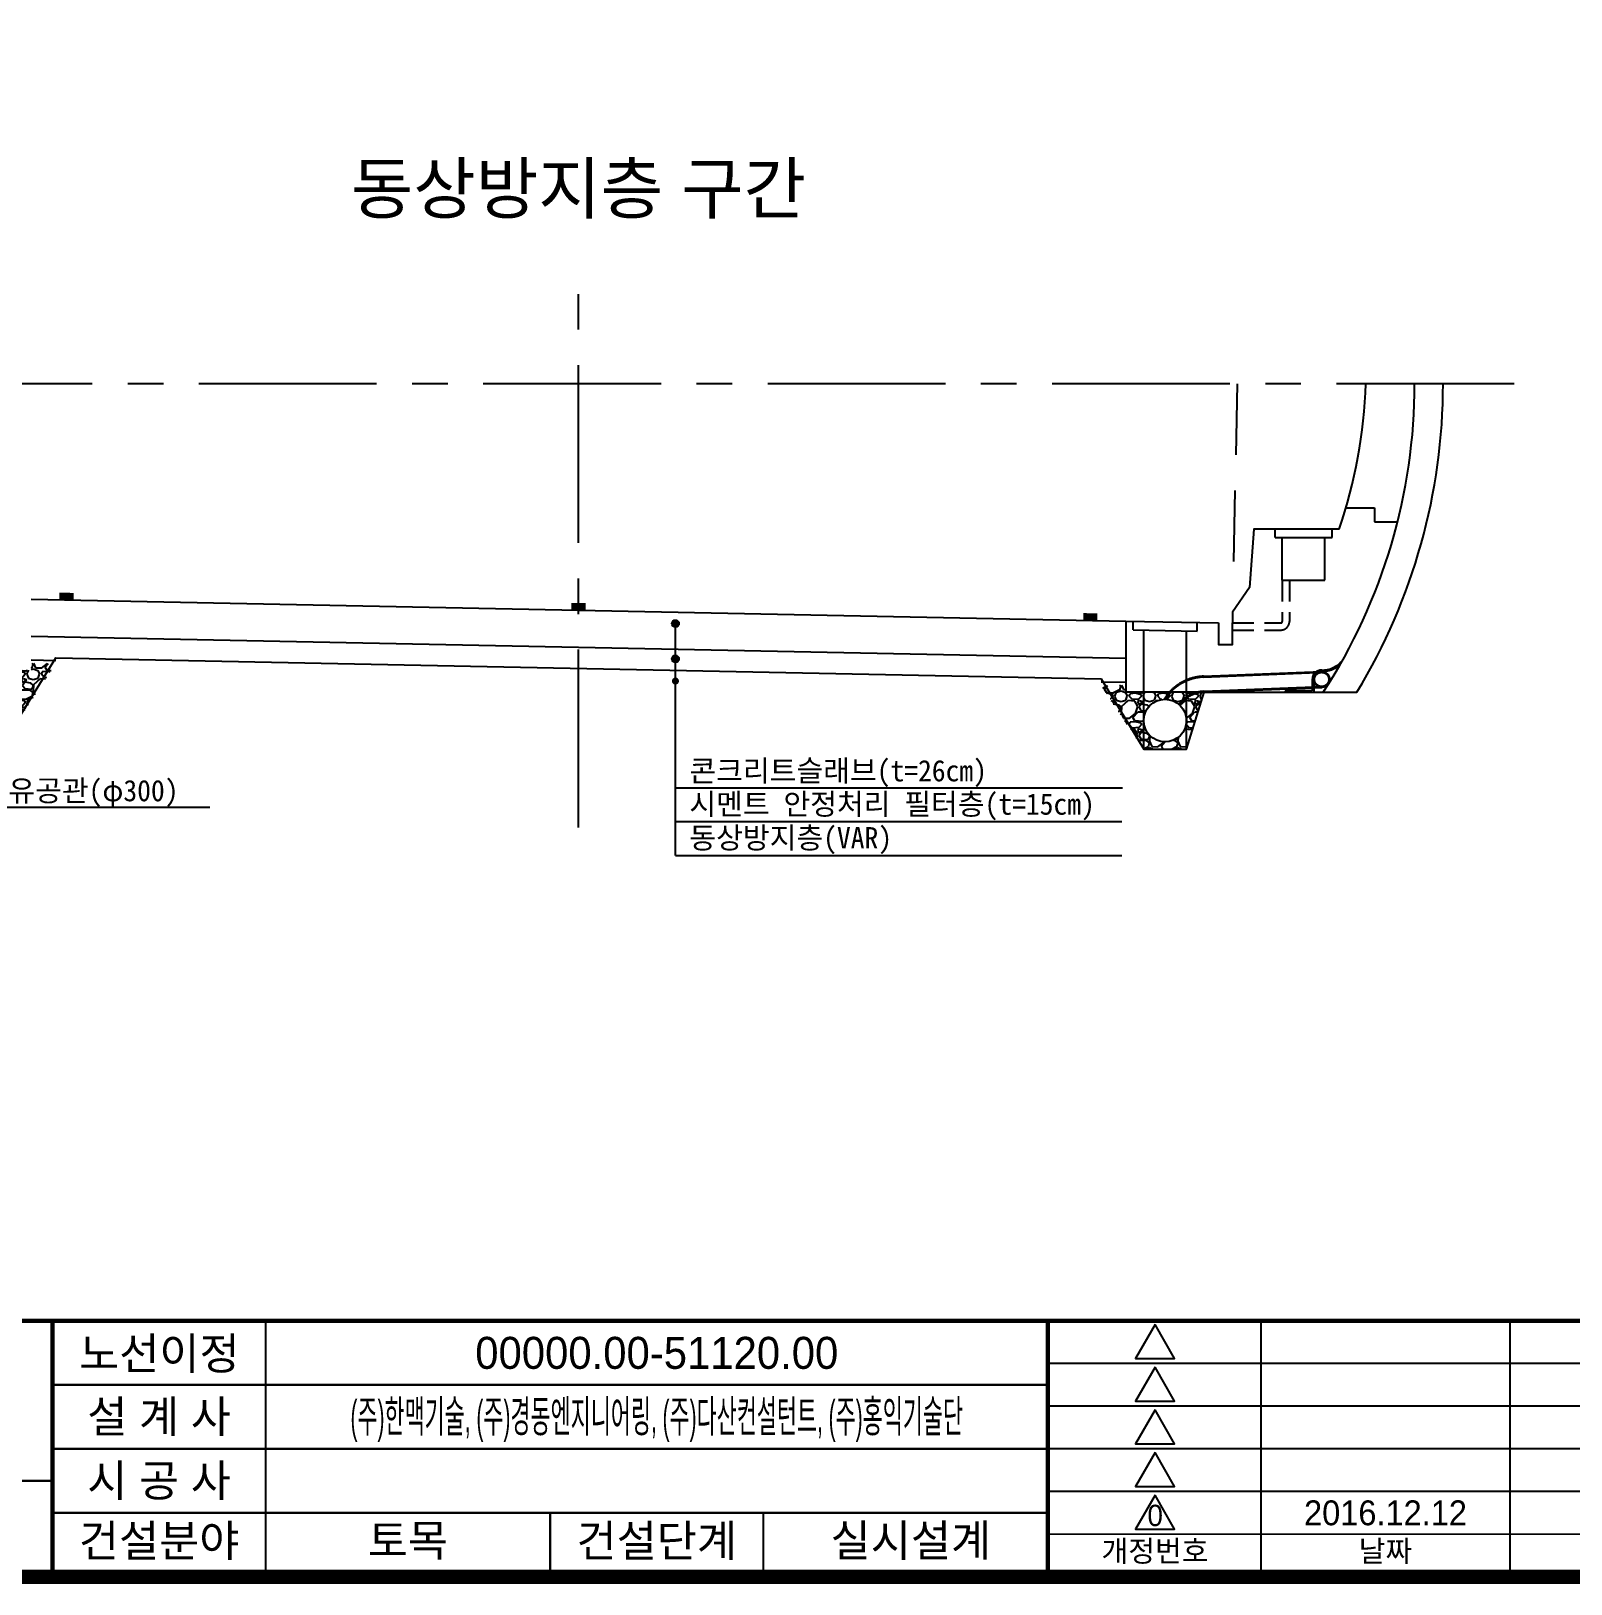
# Model space of a CAD drawing. Header units: millimetres. Extents: x -69382 to 174843, y -46375 to 101648.
# Drawn here: x 46992 to 57822, y -19600 to -8681 of the extents above; entities that cross this region are included whole.
import ezdxf
from ezdxf.enums import TextEntityAlignment as Align

# ---------------------------------------------------------------- set-up
doc = ezdxf.new("R2010")
doc.units = ezdxf.units.MM
doc.header["$LTSCALE"] = 1000
doc.linetypes.add('A-CENTR01', pattern=[2, 1.25, -0.25, 0.25, -0.25])
doc.linetypes.add('A-DASHD01', pattern=[0.75, 0.5, -0.25])
for name, color, linetype in [('CS-CNTL', 1, 'A-CENTR01'), ('CS-CONC-MAJR', 4, 'Continuous'), ('CS-DIML', 1, 'Continuous'), ('CS-EXCV', 3, 'A-DIGLN01'), ('CS-HIDL', 2, 'A-DASHD01'), ('CS-LEAL', 1, 'Continuous'), ('CS-LEAT', 3, 'Continuous'), ('CS-PATT', 1, 'Continuous'), ('CS-SYMB', 3, 'Continuous'), ('CST-01-02-02-G05-CS-EXCV', 3, 'CFZ008'), ('CX-BORD', 3, 'Continuous'), ('CX-BORD-LIN1', 4, 'Continuous'), ('CX-BORD-LIN2', 3, 'Continuous'), ('CX-BORD-TEX2', 7, 'Continuous'), ('CX-BORD-TEX3', 6, 'Continuous'), ('CZ-HIDL', 2, 'A-DASHD01'), ('CZ-TEX1', 6, 'Continuous')]:
    doc.layers.add(name, color=color, linetype=linetype)
doc.styles.add('TB_TEXT', font='Dotum.ttf')
doc.styles.add('TB_WBTXT', font='Dotum.ttf')
doc.styles.add('TB_WMTXT', font='Dotum.ttf')
doc.styles.add('WGTXT', font='DotumChe.ttf')
doc.linetypes.add('A-DIGLN01', pattern='A,0.9,-0.2,[19,kscals.shx,S=0.1,R=180,X=0,Y=0],0.9', length=2)
doc.linetypes.add('CFZ008', pattern='A,0.9,-0.2,[106,KHCLINE.shx,S=0.00606,R=180,X=0,Y=0],0.9', length=2)

# ---------------------------------------------------------------- blocks, each defined once
blk = doc.blocks.new('CXBLKA1-KECH-한국도로공사')
at = {"layer": 'CX-BORD-LIN1', "const_width": 2}
blk.add_lwpolyline([(821, 19.99999999999773), (25, 20), (25, 573.9999999999995), (820.9999999999998, 573.9999999999995)], close=True, dxfattribs=at)
at = {"layer": 'CX-BORD-LIN1'}
for points, const_width in [([(821, 56.00000000000114), (25, 55.99999999999886)], 0.6), ([(155, 19.99999999999977), (155, 55.9999999999992)], 0.6), ([(155, 19.99999999999977), (155, 55.9999999999992)], 0.6), ([(185, 19.99999999999955), (185, 55.99999999999932)], 0.3), ([(185, 19.99999999999955), (185, 55.99999999999932)], 0.3), ([(295, 20.00000000000034), (295, 55.99999999999966)], 0.6), ([(325, 20.00000000000034), (325, 55.99999999999977)], 0.3), ([(360, 20.00000000000034), (360, 55.99999999999977)], 0.3), ([(583, 26.00000000000023), (295, 25.99999999999932)], 0.2)]:
    blk.add_lwpolyline(points, dxfattribs=dict(at, const_width=const_width))
for points in [[(310.0839848587443, 55.46565633293687), (307.3404163795553, 50.71365633293681), (312.8275533379333, 50.71365633293681)], [(310.0839848587443, 49.46565633293665), (307.3404163795553, 44.71365633293658), (312.8275533379333, 44.71365633293658)], [(310.0839848587443, 43.46565633293665), (307.3404163795553, 38.71365633293658), (312.8275533379333, 38.71365633293658)], [(310.0839848587443, 37.46565633293665), (307.3404163795553, 32.71365633293658), (312.8275533379333, 32.71365633293658)], [(310.0839848587443, 31.46565633293665), (307.3404163795553, 26.71365633293658), (312.8275533379333, 26.71365633293658)]]:
    blk.add_lwpolyline(points, close=True, dxfattribs=at)
at = {"layer": 'CX-BORD-LIN2'}
blk.add_line((583, 50.00000000000034), (295, 49.99999999999943), dxfattribs=at)
at = {"layer": 'CX-BORD-LIN2', "const_width": 0.3}
for points in [[(295, 46.99999999999943), (155, 46.9999999999992)], [(295, 46.99999999999943), (155, 46.9999999999992)], [(295, 37.99999999999943), (155, 37.9999999999992)], [(295, 37.99999999999943), (155, 37.9999999999992)], [(155, 33.49999999999943), (25, 33.4999999999992)], [(295, 28.99999999999943), (155, 28.9999999999992)], [(295, 28.99999999999943), (155, 28.9999999999992)], [(225, 19.99999999999909), (225, 28.99999999999932)], [(225, 19.99999999999909), (225, 28.99999999999932)], [(255, 19.9999999999992), (255, 28.99999999999943)], [(255, 19.9999999999992), (255, 28.99999999999943)]]:
    blk.add_lwpolyline(points, dxfattribs=at)
at = {"layer": 'CX-BORD-LIN2'}
for points in [[(583, 44.00000000000023), (295, 43.99999999999932)], [(583, 38.00000000000136), (295, 38.00000000000045)], [(583, 32.00000000000136), (295, 32.00000000000045)]]:
    blk.add_lwpolyline(points, dxfattribs=at)
at = {"layer": 'CX-BORD-LIN1', "style": 'TB_TEXT'}
for tag, height, p in [('TR_RDAT5', 3.5, (342.5, 53.00000000000011)), ('TR_DGN5', 3.5, (476.1184542177598, 53.00000000000011)), ('TR_CHK5', 3.5, (516.1184542177598, 53.00000000000011)), ('TR_APP5', 3.5, (556.1184542177598, 53.00000000000034)), ('TR_RNUM5', 3, (310.105116618196, 52.63656332936296)), ('TR_RNUM4', 3, (310.105116618196, 46.63656332936284)), ('TR_RDAT4', 3.5, (342.5, 46.99999999999989)), ('TR_DGN4', 3.5, (476.1184542177598, 46.99999999999989)), ('TR_CHK4', 3.5, (516.1184542177598, 46.99999999999989)), ('TR_APP4', 3.5, (556.1184542177598, 47.00000000000011)), ('TR_RNUM3', 3, (310.105116618196, 40.63656332936398)), ('TR_RDAT3', 3.5, (342.5, 41.00000000000102)), ('TR_DGN3', 3.5, (476.1184542177598, 41.00000000000102)), ('TR_CHK3', 3.5, (516.1184542177598, 41.00000000000102)), ('TR_APP3', 3.5, (556.1184542177598, 41.00000000000125)), ('TR_RNUM2', 3, (310.105116618196, 34.63656332936398)), ('TR_RDAT2', 3.5, (342.5, 35.00000000000102)), ('TR_DGN2', 3.5, (476.1184542177598, 35.00000000000102)), ('TR_CHK2', 3.5, (516.1184542177598, 35.00000000000102)), ('TR_APP2', 3.5, (556.1184542177598, 35.00000000000125)), ('TR_RDAT1', 3.5, (342.5, 29)), ('TR_DGN1', 3.5, (476.1184542177598, 28.99999999999989)), ('TR_CHK1', 3.5, (516.1184542177598, 28.99999999999989)), ('TR_APP1', 3.5, (556.1184542177598, 29.00000000000011)), ('TR_RNUM1', 3, (310.105116618196, 28.63656332936284))]:
    blk.add_attdef(tag, text='', height=height, dxfattribs=at).set_placement(p, align=Align.MIDDLE_CENTER)
for tag, p in [('TR_RCON5', (367.3033138082337, 53.00000000000011)), ('TR_RCON4', (367.3033138082337, 47)), ('TR_RCON3', (367.3033138082337, 41.00000000000102)), ('TR_RCON2', (367.3033138082337, 35.00000000000102)), ('TR_RCON1', (367.3033138082337, 29))]:
    blk.add_attdef(tag, text='', height=3.5, dxfattribs=at).set_placement(p, align=Align.MIDDLE_LEFT)
at = {"layer": 'CX-BORD-LIN2', "style": 'TB_TEXT'}
blk.add_attdef('TD_VERSION', text='', height=3, rotation=90, dxfattribs=at).set_placement((825.499999405456, 68.0148992121226), align=Align.MIDDLE_CENTER)
at = {"layer": 'CX-BORD-TEX2', "style": 'TB_WMTXT'}
for tag, height, p in [('TB_CNAME', 5, (40.34476638720093, 551.8324131479244)), ('TB_CSCOP', 4, (41.63456755316179, 543.8324131479244))]:
    blk.add_attdef(tag, text='', height=height, dxfattribs=at).set_placement(p, align=Align.BOTTOM_LEFT)
at = {"layer": 'CX-BORD-TEX2', "style": 'TB_WBTXT'}
for tag, height, p in [('TB_MTITIL', 10, (423, 553.3264135606182)), ('TB_STITL', 7, (423, 538.3264135606182))]:
    blk.add_attdef(tag, text='', height=height, dxfattribs=at).set_placement(p, align=Align.MIDDLE_CENTER)
at = {"layer": 'CX-BORD-TEX3', "style": 'TB_TEXT'}
for s, height, p in [('노선이정', 4.500000000000001, (170.0338518561471, 51.45595740059139)), ('설 계 사', 4.500000000000001, (170, 42.58754437093035)), ('시 공 사', 4.500000000000001, (170, 33.59273296473089)), ('건설분야', 4.500000000000001, (170, 25.12502028617973)), ('건설단계', 4.500000000000001, (240, 25.12502028617916)), ('개정번호', 3, (310.0816368854721, 23.66200000000026)), ('날짜', 3, (342.5, 23.66200000000026))]:
    blk.add_text(s, height=height, dxfattribs=at).set_placement(p, align=Align.MIDDLE)
for tag, height, p in [('TD_LNDST', 4.500000000000001, (240, 51.49999999999943)), ('TD_DSECT', 4.500000000000001, (630.5, 51.50000000000057)), ('TD_DDIST', 4.500000000000001, (679.5, 51.50000000000068)), ('TD_DNAME_TOP', 4.500000000000001, (780, 47.95701132476688)), ('TD_DCOMP', 4.500000000000001, (240, 42.58754437093035)), ('TD_CSECT', 4.500000000000001, (630.5, 42.50000000000057)), ('TD_CDIST', 4.500000000000001, (679.5, 42.50000000000068)), ('TD_DNAME_MAIN', 4.500000000000001, (780, 41.47309584254913)), ('TD_CCOMP', 4.500000000000001, (240, 33.59273296473089)), ('TD_HSCAL', 4.500000000000001, (637.5, 33.50000000000048)), ('TD_VSCAL', 4.500000000000001, (686.5, 33.50000000000057)), ('TD_CNAME', 5, (90, 27.5956403167869)), ('TD_FIELD', 4.500000000000001, (205, 25.12502028617973)), ('TD_CSTEP', 4.500000000000001, (275.7440000000001, 25.12502028617916)), ('TD_DWGCODE', 4.500000000000001, (662, 24.79080374170121)), ('TD_DWGNO', 4.500000000000001, (780, 25.00167338230654))]:
    blk.add_attdef(tag, text='', height=height, dxfattribs=at).set_placement(p, align=Align.MIDDLE_CENTER)
at = {"layer": 'CX-BORD-TEX3', "style": 'TB_TEXT', "width": 0.9}
blk.add_attdef('TD_DNAME_BOT', text='', height=3, dxfattribs=at).set_placement((780, 35.24894304459826), align=Align.MIDDLE_CENTER)

msp = doc.modelspace()

# ---------------------------------------------------------------- hatches: boundary and pattern name
at = {"layer": 'CS-DIML'}
h = msp.add_hatch(color=256, dxfattribs=at)
edge = h.paths.add_edge_path()
edge.add_arc((51524.13815502598, -12847.02004839724), 25, 0, 360)
h = msp.add_hatch(color=256, dxfattribs=at)
edge = h.paths.add_edge_path()
edge.add_arc((51524.13815502598, -13095.78963940786), 25, 0, 360)
h = msp.add_hatch(color=256, dxfattribs=at)
edge = h.paths.add_edge_path()
edge.add_arc((51524.13815502598, -13251.4935073385), 25, 0, 360)
at = {"layer": 'CS-PATT'}
h = msp.add_hatch(dxfattribs=at)
h.set_pattern_fill('GRAVEL', color=256, scale=200, style=0)
h.set_pattern_definition([(228.0128, (33950.51635151208, 43995.18917422181), (-1599.999646431632, -1800.000268321449), [26.9072, -2663.8176]), (184.9697, (33932.51635151208, 43975.18917422181), (2400.000210303527, 199.9982614014104), [46.1736, -4571.184999999999]), (132.5104, (33886.51635151208, 43971.18917422181), (1999.998143669362, -2200.00173477424), [32.5576, -3223.2064]), (267.2737, (33808.51635151208, 43921.18917422181), (199.9992035454381, 4000.000058994694), [42.0476, -4162.711600000001]), (292.8337, (33806.51635151208, 43879.18917422181), (-1000.001981087428, 2399.999282355555), [41.231, -4081.874600000001]), (357.2737, (33822.51635151208, 43841.18917422181), (-4000.000058994694, 199.9992035454383), [42.0476, -4162.711600000001]), (37.6942, (33864.51635151208, 43839.18917422181), (-2600.001469123595, -1999.998081032106), [55.6058, -5504.9698]), (72.2553, (33908.51635151208, 43873.18917422181), (1400.002152541082, 4399.999246247838), [52.4976, -5197.2642]), (121.4296, (33924.51635151208, 43923.18917422181), (-1600.001646835273, 2599.999007298513), [42.19, -4176.8146]), (175.2364, (33902.51635151208, 43959.18917422181), (2200.000189263917, -199.9983065322521), [48.16639999999955, -2360.152599999971]), (222.3974, (33854.51635151208, 43963.18917422181), (-2400.001470214647, -2199.998416402824), [62.2896, -6166.675]), (138.8141, (34006.51635151208, 43919.18917422181), (-1400.000589361143, 1199.999462668551), [21.2602, -2104.7688]), (171.4692, (33990.51635151208, 43933.18917422181), (2599.999656963026, -400.0015820079581), [40.44739999999955, -4004.302199999971]), (225, (33950.51635151208, 43939.18917422181), (-2.220446049250313e-14, -200.0000618897905), [28.2842, -254.5584]), (203.1986, (33936.51635151208, 43963.18917422181), (999.999946133415, 400.0002650529707), [15.2316, -1507.923]), (291.8014, (33922.51635151208, 43957.18917422181), (-199.9999821001298, 600.000054602154), [21.5406, -1055.4924]), (30.9638, (33930.51635151208, 43937.18917422181), (599.9996044575996, 400.0004967081465), [34.98579999999954, -1131.204599999985]), (161.5651, (33960.51635151208, 43955.18917422181), (400.0000869185924, -199.9996806445415), [25.2982, -607.1574]), (16.38950000000001, (33806.51635151208, 43957.18917422181), (2000.000439682392, 599.9985419635941), [35.44, -3508.569]), (70.3462, (33840.51635151208, 43967.18917422181), (-799.9990494743491, -2200.000427121245), [29.7322, -2943.4816]), (293.1986, (33960.51635151208, 43995.18917422181), (-400.0002650529707, 999.999946133415), [30.463, -1492.6916]), (343.6105, (33972.51635151208, 43967.18917422181), (-2000.000439682392, 599.9985419635947), [35.43999999999954, -3508.568999999971]), (339.444, (33806.51635151208, 43833.18917422181), (-1000.000368908485, 399.9991992843169), [34.176, -1674.6248]), (294.7751, (33838.51635151208, 43821.18917422181), (-999.998437849034, 2200.000684367823), [28.63559999999977, -2834.928599999971]), (66.80140000000002, (33962.51635151208, 43795.18917422181), (400.000265052971, 999.999946133415), [30.463, -1492.6916]), (17.35400000000001, (33974.51635151208, 43823.18917422181), (-2600.000403819367, -799.9989004518237), [33.5262, -3319.084799999999]), (69.444, (33864.51635151208, 43795.18917422181), (-399.9991992843173, -1000.000368908484), [17.088, -1691.7128]), (101.3098999999999, (33950.51635151208, 43795.18917422181), (-199.9995264323211, 800.0001504461904), [10.19799999999989, -1009.605799999993]), (165.9638, (33948.51635151208, 43805.18917422181), (600.000109197948, -199.9996114722491), [41.231, -783.39]), (186.009, (33908.51635151208, 43815.18917422181), (1999.999950181208, 199.9998634963683), [38.21, -3782.7846]), (303.6901, (33930.51635151208, 43919.18917422181), (-200.0002669014382, 399.9999115542321), [28.8444, -692.2658]), (353.1572, (33946.51635151208, 43895.18917422181), (3399.99987309571, -400.0015995849522), [50.3588, -4985.5126]), (60.94540000000001, (33996.51635151208, 43889.18917422181), (-800.0000054398558, -1400.000076913937), [20.59119999999996, -2038.534799999998]), (90, (34006.51635151208, 43907.18917422181), (-200, 200), [12, -188]), (120.2564, (33904.51635151208, 43821.18917422181), (799.9989773605388, -1400.000491170947), [27.7848, -2750.704]), (48.01279999999999, (33890.51635151208, 43845.18917422181), (1599.999646431632, 1800.00026832145), [53.81439999999999, -2636.9104]), (0, (33926.51635151208, 43885.18917422181), (200, 200), [52, -148]), (325.3048, (33978.51635151208, 43885.18917422181), (-1999.998851797505, 1400.001721918891), [31.6228, -3130.6548]), (254.0546, (34004.51635151208, 43867.18917422181), (-199.9999778592762, -800.0000253304302), [29.1204, -1426.9016]), (207.646, (33996.51635151208, 43839.18917422181), (-3799.999161435918, -2000.001542633836), [47.413, -4693.8948]), (175.4261, (33954.51635151208, 43817.18917422181), (-2600.000111662427, 199.9989602322168), [50.15979999999954, -4965.814799999942])])
h.paths.add_polyline_path([(47167.26093460192, -13128.96545693524), (46992.26093460192, -13125.46545693524), (46992.26093460192, -13175.46545693524), (46442.26151696176, -13175.46732049646), (46567.26093460192, -13575.46545693524), (46867.26093460192, -13575.46545693524)])
h.paths.add_polyline_path([(46867.26093460192, -13375.46545693524, -1), (46567.26093460192, -13375.46545693524, -1)], flags=16)
h = msp.add_hatch(dxfattribs=at)
h.set_pattern_fill('GRAVEL', color=256, scale=200, style=0)
h.set_pattern_definition([(228.0128, (40400.89842166626, 43841.18917422169), (-1599.999646431632, -1800.000268321449), [26.9072, -2663.8176]), (184.9697, (40382.89842166626, 43821.18917422169), (2400.000210303527, 199.9982614014104), [46.1736, -4571.184999999999]), (132.5104, (40336.89842166626, 43817.18917422169), (1999.998143669362, -2200.00173477424), [32.5576, -3223.2064]), (267.2737, (40258.89842166626, 43767.18917422169), (199.9992035454381, 4000.000058994694), [42.0476, -4162.711600000001]), (292.8337, (40256.89842166626, 43725.18917422169), (-1000.001981087428, 2399.999282355555), [41.231, -4081.874600000001]), (357.2737, (40272.89842166626, 43687.18917422169), (-4000.000058994694, 199.9992035454383), [42.0476, -4162.711600000001]), (37.6942, (40314.89842166626, 43685.18917422169), (-2600.001469123595, -1999.998081032106), [55.6058, -5504.9698]), (72.2553, (40358.89842166626, 43719.18917422169), (1400.002152541082, 4399.999246247838), [52.4976, -5197.2642]), (121.4296, (40374.89842166626, 43769.18917422169), (-1600.001646835273, 2599.999007298513), [42.19, -4176.8146]), (175.2364, (40352.89842166626, 43805.18917422169), (2200.000189263917, -199.9983065322521), [48.16639999999955, -2360.152599999971]), (222.3974, (40304.89842166626, 43809.18917422169), (-2400.001470214647, -2199.998416402824), [62.2896, -6166.675]), (138.8141, (40456.89842166626, 43765.18917422169), (-1400.000589361143, 1199.999462668551), [21.2602, -2104.7688]), (171.4692, (40440.89842166626, 43779.18917422169), (2599.999656963026, -400.0015820079581), [40.44739999999955, -4004.302199999971]), (225, (40400.89842166626, 43785.18917422169), (-2.220446049250313e-14, -200.0000618897905), [28.2842, -254.5584]), (203.1986, (40386.89842166626, 43809.18917422169), (999.999946133415, 400.0002650529707), [15.2316, -1507.923]), (291.8014, (40372.89842166626, 43803.18917422169), (-199.9999821001298, 600.000054602154), [21.5406, -1055.4924]), (30.9638, (40380.89842166626, 43783.18917422169), (599.9996044575996, 400.0004967081465), [34.98579999999954, -1131.204599999985]), (161.5651, (40410.89842166626, 43801.18917422169), (400.0000869185924, -199.9996806445415), [25.2982, -607.1574]), (16.38950000000001, (40256.89842166626, 43803.18917422169), (2000.000439682392, 599.9985419635941), [35.44, -3508.569]), (70.3462, (40290.89842166626, 43813.18917422169), (-799.9990494743491, -2200.000427121245), [29.7322, -2943.4816]), (293.1986, (40410.89842166626, 43841.18917422169), (-400.0002650529707, 999.999946133415), [30.463, -1492.6916]), (343.6105, (40422.89842166626, 43813.18917422169), (-2000.000439682392, 599.9985419635947), [35.43999999999954, -3508.568999999971]), (339.444, (40256.89842166626, 43679.18917422169), (-1000.000368908485, 399.9991992843169), [34.176, -1674.6248]), (294.7751, (40288.89842166626, 43667.18917422169), (-999.998437849034, 2200.000684367823), [28.63559999999977, -2834.928599999971]), (66.80140000000002, (40412.89842166626, 43641.18917422169), (400.000265052971, 999.999946133415), [30.463, -1492.6916]), (17.35400000000001, (40424.89842166626, 43669.18917422169), (-2600.000403819367, -799.9989004518237), [33.5262, -3319.084799999999]), (69.444, (40314.89842166626, 43641.18917422169), (-399.9991992843173, -1000.000368908484), [17.088, -1691.7128]), (101.3098999999999, (40400.89842166626, 43641.18917422169), (-199.9995264323211, 800.0001504461904), [10.19799999999989, -1009.605799999993]), (165.9638, (40398.89842166626, 43651.18917422169), (600.000109197948, -199.9996114722491), [41.231, -783.39]), (186.009, (40358.89842166626, 43661.18917422169), (1999.999950181208, 199.9998634963683), [38.21, -3782.7846]), (303.6901, (40380.89842166626, 43765.18917422169), (-200.0002669014382, 399.9999115542321), [28.8444, -692.2658]), (353.1572, (40396.89842166626, 43741.18917422169), (3399.99987309571, -400.0015995849522), [50.3588, -4985.5126]), (60.94540000000001, (40446.89842166626, 43735.18917422169), (-800.0000054398558, -1400.000076913937), [20.59119999999996, -2038.534799999998]), (90, (40456.89842166626, 43753.18917422169), (-200, 200), [12, -188]), (120.2564, (40354.89842166626, 43667.18917422169), (799.9989773605388, -1400.000491170947), [27.7848, -2750.704]), (48.01279999999999, (40340.89842166626, 43691.18917422169), (1599.999646431632, 1800.00026832145), [53.81439999999999, -2636.9104]), (0, (40376.89842166626, 43731.18917422169), (200, 200), [52, -148]), (325.3048, (40428.89842166626, 43731.18917422169), (-1999.998851797505, 1400.001721918891), [31.6228, -3130.6548]), (254.0546, (40454.89842166626, 43713.18917422169), (-199.9999778592762, -800.0000253304302), [29.1204, -1426.9016]), (207.646, (40446.89842166626, 43685.18917422169), (-3799.999161435918, -2000.001542633836), [47.413, -4693.8948]), (175.4261, (40404.89842166626, 43663.18917422169), (-2600.000111662427, 199.9989602322168), [50.15979999999954, -4965.814799999942])])
h.paths.add_polyline_path([(54517.26093460192, -13282.96545693538), (54692.26093460192, -13279.46545693538), (54692.26093460192, -13329.46545693538), (55242.26035224207, -13329.4673204966), (55117.26093460192, -13729.46545693538), (54817.26093460192, -13729.46545693538)])
h.paths.add_polyline_path([(54817.26093460192, -13529.46545693538, 1), (55117.26093460192, -13529.46545693538, 1)], flags=16)

# ---------------------------------------------------------------- linework, layer by layer
at = {"layer": 'CS-CNTL'}
msp.add_line((50842.26093451701, -14280.41486740414), (50842.26093451701, -10508.6654475668), dxfattribs=at)
msp.add_lwpolyline([(57422.85183737584, -11160.55203382308), (44329.55332432914, -11160.55203382308)], dxfattribs=at)
at = {"layer": 'CS-CONC-MAJR'}
for p, q in [((56239.89463660386, -12032.46545680871), (56439.89463660386, -12032.46545680871)), ((56439.89463660386, -12032.46545680871), (56439.89463660386, -12132.46545680872)), ((55742.26093460192, -12242.46545680613), (55742.26093460192, -12182.46545680613)), ((56142.26093460192, -12242.46545680613), (56142.26093460192, -12182.46545680613)), ((56439.89463660386, -12132.46545680872), (56602.46428977826, -12132.46545680871)), ((55742.26093460192, -12242.46545680613), (56142.26093460192, -12242.46545680613)), ((55792.26093460192, -12542.46545680613), (55792.26093460192, -12242.46545680613)), ((56092.26093460192, -12542.46545680613), (56092.26093460192, -12242.46545680613)), ((55792.26093460192, -12542.46545680613), (56092.26093460192, -12542.46545680613)), ((46992.26093460197, -12675.46545680632), (54692.26093460197, -12829.46545680647)), ((54692.26093460192, -12829.46545680639), (55342.26093460192, -12842.46545680609)), ((54692.26093460192, -12829.46545680639), (54692.26093460192, -13329.46545693538)), ((54742.26093460192, -12890.46545680639), (54742.26093460192, -12830.46545680639)), ((55192.26093460192, -12899.46545680663), (55192.26093460192, -12839.46545680639)), ((46992.26093460192, -12935.46545680625), (54692.26093460192, -13089.46545680639)), ((54742.26093460192, -12890.46545680639), (55192.26093460192, -12899.46545680663)), ((54817.26093460192, -13729.46545693538), (54817.26093460192, -12891.96545680639)), ((55117.26093460192, -13729.46545693538), (55117.26093460192, -12897.96545680663)), ((56002.88063733358, -13319.46545695424), (55812.88063733358, -13319.46545695424)), ((55812.88063733358, -13319.46545695424), (55812.88063733358, -13329.46545695412)), ((55242.26093460192, -13329.46545693538), (54692.26093460192, -13329.46545693538))]:
    msp.add_line(p, q, dxfattribs=at)
for points in [[(56192.26093460192, -12182.46545681203), (56142.26093460192, -12182.46545680613), (55742.26093460192, -12182.46545680601), (55592.26093460098, -12182.46545680636), (55562.26093460098, -12592.46545680636), (55442.26093460098, -12767.46545680636), (55442.26093460098, -12842.46545680636)], [(55342.26093460192, -12842.46545680636), (55342.26093460098, -12994.46545680613), (55442.26093460098, -12994.46545680613), (55442.26093460192, -12842.46545680613)], [(56002.88063733358, -13239.82335321213), (56002.88063733358, -13319.46545695424)], [(56012.88063733358, -13239.82335321213), (56012.88063733358, -13329.46545695424)]]:
    msp.add_lwpolyline(points, dxfattribs=at)
msp.add_circle((54967.26093460192, -13529.46545693538), 150, dxfattribs=at)
for centre, radius, start, end in [((52739.42947573229, -11160.55203366307), 3983.422357317105, 327.0105277682554, 359.9999999974987), ((52875.27270368967, -11046.56603118614), 3506.091617335139, 341.0962813993764, 358.13693747472), ((56068.88063733358, -13239.82335321213), 66, 89.6211060412138, 180), ((56068.88063733358, -13239.82335321213), 56, 89.6211060412138, 180), ((56070.57353945725, -12983.82895076861), 200, 269.6211060412138, 309.1465942076237), ((56070.57353945725, -12983.82895076861), 190, 269.6211060412138, 319.1516667158405)]:
    msp.add_arc(centre, radius, start, end, dxfattribs=at)
at = {"layer": 'CS-DIML'}
for centre in [(51524.13815502598, -12847.02004839724), (51524.13815502598, -13095.78963940786)]:
    msp.add_circle(centre, 25, dxfattribs=at)
at = {"layer": 'CS-EXCV', "ltscale": 50}
for p, q in [((47167.26093460192, -13108.96545680625), (46992.26093460192, -13105.46545680625)), ((54517.26093460192, -13255.96545680639), (54692.26093460192, -13259.46545680639))]:
    msp.add_line(p, q, dxfattribs=at)
at = {"layer": 'CS-EXCV'}
msp.add_lwpolyline([(45496.82926033091, -13175.46545695593), (46442.26093460192, -13175.46545693524), (46567.26093460192, -13575.46545693524), (46867.26093460192, -13575.46545693524), (47167.6607746659, -13088.97345360753), (54517.66077466588, -13235.97345360767), (54817.26093460192, -13729.46545693538), (55117.26093460192, -13729.46545693538), (55242.26093460192, -13329.46545693538), (56316.69619517741, -13329.46545693538)], dxfattribs=at)
msp.add_arc((52739.42947573229, -11160.55203366307), 4183.422357317105, 328.7713721872281, 359.9999999974987, dxfattribs=at)
at = {"layer": 'CS-HIDL'}
msp.add_lwpolyline([(55474.29903909433, -11160.55203382308), (55445.62042673773, -12594.48265164824)], dxfattribs=at)
at = {"layer": 'CS-LEAL'}
for p, q in [((51524.13815502598, -14477.28868717392), (51524.13815502598, -12847.02004839724)), ((51524.13815502598, -14002.51514965849), (54668.30311302762, -14002.51514965849)), ((46717.26093892835, -14137.46845047584), (48131.97026385402, -14137.46845047584)), ((46835.15719177265, -14137.56036568384), (48249.86651669833, -14137.56036568384)), ((51524.13815502598, -14239.9019184162), (54663.65949621532, -14239.9019184162)), ((51524.13815502598, -14477.28868717392), (54663.65949621532, -14477.28868717392))]:
    msp.add_line(p, q, dxfattribs=at)
at = {"layer": 'CS-SYMB'}
for points in [[(47192.26093460192, -12629.45545780578), (47292.26093460192, -12631.45545780578), (47192.26093460192, -12679.46545680718), (47292.26093460192, -12681.46545680532)], [(50792.26093460238, -12701.45545780585), (50892.26093460238, -12703.45545780585), (50792.26093460238, -12751.46545680725), (50892.26093460238, -12753.46545680539)], [(54392.26093460192, -12773.45545780591), (54492.26093460192, -12775.45545780591), (54392.26093460192, -12823.46545680731), (54492.26093460192, -12825.46545680545)]]:
    msp.add_solid(points, dxfattribs=at)
at = {"layer": 'CST-01-02-02-G05-CS-EXCV', "linetype": 'CFZ008', "flags": 128}
msp.add_lwpolyline([(55242.26093461024, -13329.46545695412), (56194.25804797732, -13329.46545695412)], dxfattribs=at)
at = {"layer": 'CZ-HIDL', "ltscale": 0.3}
for p, q in [((55792.26093460192, -12542.46545680613), (55792.26093460192, -12832.46545680613)), ((55842.26093460192, -12542.46545680613), (55842.26093460192, -12832.46545680613)), ((55442.26093460192, -12842.46545680613), (55782.26093460192, -12842.46545680613)), ((55442.26093460192, -12892.46545680613), (55782.26093460192, -12892.46545680613))]:
    msp.add_line(p, q, dxfattribs=at)
at = {"layer": 'CZ-HIDL', "ltscale": 20}
for p, q in [((55237.78451431516, -13217.55494957735), (56066.64242718605, -13183.86809952363)), ((55238.06208346665, -13223.54864489279), (56041.68334604488, -13190.87126085073)), ((55241.97988253235, -13323.47190095593), (56070.87903925104, -13289.7834011482)), ((55242.21445747823, -13329.46731603953), (56071.11884748112, -13295.77860690052))]:
    msp.add_line(p, q, dxfattribs=at)
at = {"layer": 'CZ-HIDL'}
for radius in [56, 50]:
    msp.add_circle((56068.88063733358, -13239.82335321213), radius, dxfattribs=at)
at = {"layer": 'CZ-HIDL', "ltscale": 0.3}
for radius in [10, 60]:
    msp.add_arc((55782.26093460192, -12832.46545680613), radius, 270, 0, dxfattribs=at)
at = {"layer": 'CZ-HIDL', "ltscale": 20}
for centre, radius, start, end in [((55250.97229892478, -13558.49237884084), 341.1923919662832, 92.2151510046518, 148.382037298564), ((55250.97241235335, -13558.49243497747), 335.1925105193164, 92.20735949411831, 147.7170453672983), ((55250.97241235335, -13558.49243497747), 235.1925105193546, 92.19119913549719, 142.4694661908634), ((55250.97241235335, -13558.49243497747), 229.1925105193546, 92.18996041855416, 142.5745651050928)]:
    msp.add_arc(centre, radius, start, end, dxfattribs=at)

# ---------------------------------------------------------------- block references
at = {"layer": 'CX-BORD'}
ref = msp.add_blockref('CXBLKA1-KECH-한국도로공사', (39392.85569165235, -20550.14042077467), dxfattribs=dict(at, xscale=50, yscale=50, zscale=50))
ref.add_attrib('TD_LNDST', '00000.00-51120.00', dxfattribs={"layer": 'CX-BORD-TEX3', "height": 225, "style": 'TB_TEXT'}).set_placement((51392.85569165235, -17975.14042077466), align=Align.MIDDLE_CENTER)
ref.add_attrib('TR_RDAT1', '2016.12.12', dxfattribs={"layer": 'CX-BORD-LIN1', "height": 175.0000000000001, "style": 'TB_TEXT'}).set_placement((56517.85569165235, -19100.14042077466), align=Align.MIDDLE_CENTER)
ref.add_attrib('TR_RNUM1', '0', dxfattribs={"layer": 'CX-BORD-LIN1', "height": 150.0000000000001, "style": 'TB_TEXT'}).set_placement((54898.11152256194, -19118.31225430627), align=Align.MIDDLE_CENTER)
ref.add_attrib('TD_CSTEP', '실시설계', dxfattribs={"layer": 'CX-BORD-TEX3', "height": 225, "style": 'TB_TEXT'}).set_placement((53180.05569165236, -19293.8894064658), align=Align.MIDDLE_CENTER)
ref.add_attrib('TD_FIELD', '토목', dxfattribs={"layer": 'CX-BORD-TEX3', "height": 225, "style": 'TB_TEXT'}).set_placement((49642.85569165235, -19293.8894064658), align=Align.MIDDLE_CENTER)
ref.add_attrib('TD_DCOMP', '(주)한맥기술, (주)경동엔지니어링, (주)다산컨설턴트, (주)홍익기술단', dxfattribs={"layer": 'CX-BORD-TEX3', "height": 225, "style": 'TB_TEXT', "width": 0.5}).set_placement((51392.85569165235, -18420.76320222798), align=Align.MIDDLE_CENTER)

# ---------------------------------------------------------------- texts
at = {"layer": 'CS-LEAT', "style": 'WGTXT'}
for s, p in [('콘크리트슬래브(t=26cm)', (51621.97386158127, -13956.58588797139)), ('시멘트 안정처리 필터층(t=15cm)', (51621.97386158127, -14191.19352817518)), ('동상방지층(VAR)', (51621.97386158127, -14428.58029693289))]:
    msp.add_text(s, height=150, dxfattribs=at).set_placement(p)
msp.add_text('유공관(φ300)', height=150, dxfattribs=at).set_placement((47430.92488718487, -14096.62619370025), align=Align.CENTER)
at = {"layer": 'CZ-TEX1', "style": 'TB_WMTXT'}
msp.add_text('동상방지층 구간', height=350, dxfattribs=at).set_placement((50842.26093451701, -9961.86436822576, 3.823160176697848e-07), align=Align.CENTER)

doc.saveas('drawing.dxf')
